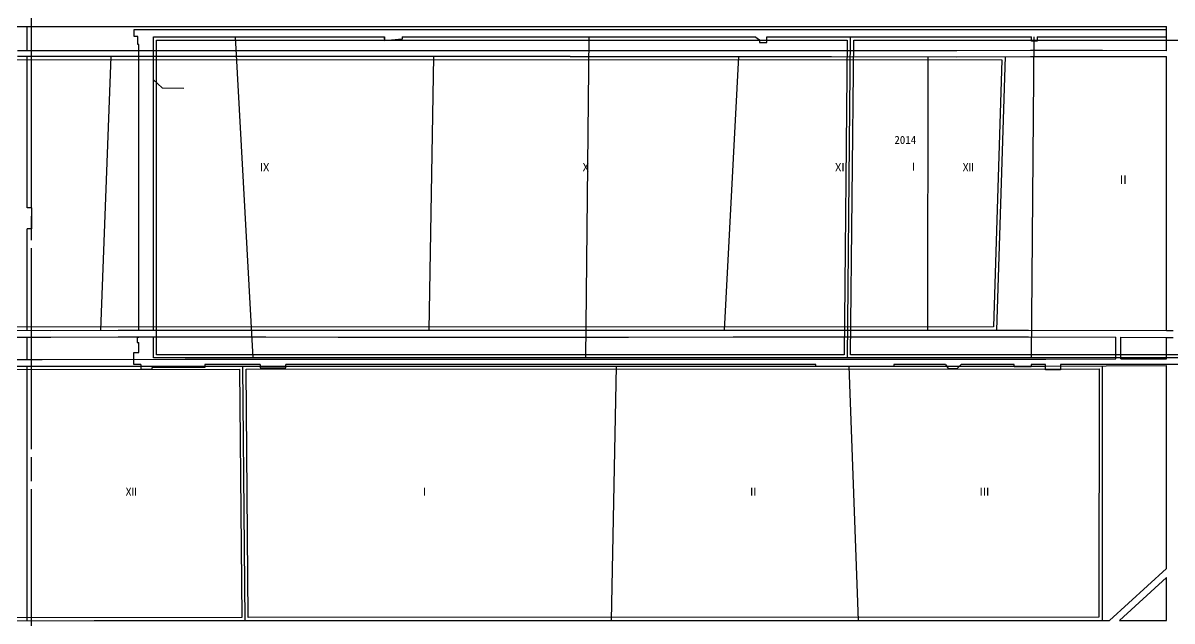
# Model space of a CAD drawing. Header units: millimetres. Extents: x 41513366 to 41522434, y 4590966 to 4600634.
# Drawn here: x 41517771 to 41518487, y 4597043 to 4597415 of the extents above; entities that cross this region are included whole.
import ezdxf

# ---------------------------------------------------------------- set-up
doc = ezdxf.new("R2010")
doc.units = ezdxf.units.MM
doc.linetypes.add('新采区边界(5K)', pattern=[150, 125, -5, 15, -5])
for name, color, linetype, lineweight in [('12-2采区边界线', 7, 'Continuous', 18), ('12煤巷道', 7, 'Continuous', 18), ('2014年工作面月末位置', 150, 'Continuous', 18), ('7煤巷道', 6, 'Continuous', 18), ('图纸改动标记', 2, 'Continuous', 18), ('工作面月末位置', 7, 'Continuous', 18), ('采空区工作面颜色', 6, 'Continuous', 18)]:
    doc.layers.add(name, color=color, linetype=linetype, lineweight=lineweight)
doc.styles.add('正体', font='')
doc.styles.get('正体').set_extended_font_data('宋体')

msp = doc.modelspace()

# ---------------------------------------------------------------- linework, layer by layer
at = {"layer": '12-2采区边界线', "linetype": '新采区边界(5K)', "lineweight": -3}
msp.add_lwpolyline([(41517776.6939, 4597000), (41517776.6939, 4598825.0896)], dxfattribs=at)
at = {"layer": '12煤巷道', "lineweight": -3}
for p, q in [((41517777, 4597300.229), (41517774, 4597300.229)), ((41517777, 4597287.229), (41517777, 4597300.229)), ((41517777, 4597287.229), (41517774, 4597287.229))]:
    msp.add_line(p, q, dxfattribs=at)
at = {"layer": '12煤巷道', "color": 7, "lineweight": -3}
for points in [[(41517774, 4597404.829), (41517774, 4597413.1681)], [(41517774, 4597398.0015), (41517774, 4597404.829)], [(41517774, 4597331.8095), (41517774, 4597394.4015)], [(41517774, 4597300.229), (41517774, 4597331.8095)], [(41517774, 4597223.9155), (41517774, 4597287.229)], [(41517774, 4597205.8849), (41517774, 4597219.7155)], [(41517774, 4597043.1699), (41517774, 4597201.6849)]]:
    msp.add_lwpolyline(points, dxfattribs=at)
at = {"layer": '12煤巷道', "lineweight": -3}
for points in [[(41517843.625, 4597391.865), (41517843.625, 4597401.79), (41517843.025, 4597401.79), (41517843.025, 4597404.365), (41517843.025, 4597406.79), (41517840.625, 4597406.79), (41517840.625, 4597411.14), (41517861.9456, 4597411.14)], [(41517861.9456, 4597411.14), (41517886.256, 4597411.14)], [(41517886.256, 4597411.14), (41517911.0762, 4597411.14)], [(41517911.0762, 4597411.14), (41517932.0023, 4597411.14)], [(41517932.0023, 4597411.14), (41517972.9957, 4597411.14)], [(41517972.9957, 4597411.14), (41518035.0772, 4597411.14)], [(41518035.0772, 4597411.14), (41518065.143, 4597411.14)], [(41518065.143, 4597411.14), (41518111.08, 4597411.14)], [(41518111.08, 4597411.14), (41518159.078, 4597411.14)], [(41518159.078, 4597411.14), (41518192.078, 4597411.14)], [(41518192.078, 4597411.14), (41518224.078, 4597411.14)], [(41518224.078, 4597411.14), (41518320.08, 4597411.14)], [(41518320.08, 4597411.14), (41518384.08, 4597411.14)], [(41518384.08, 4597411.14), (41518469.079, 4597411.14)], [(41518469.079, 4597411.14), (41518483.775, 4597411.14)], [(41517852.625, 4597391.865), (41517852.625, 4597406.64), (41517861.9456, 4597406.64)], [(41517861.9456, 4597406.64), (41517886.256, 4597406.64)], [(41517886.256, 4597406.64), (41517911.0762, 4597406.64)], [(41517911.0762, 4597406.64), (41517932.0023, 4597406.64)], [(41517932.0023, 4597406.64), (41517972.9957, 4597406.64)], [(41517972.9957, 4597406.64), (41517996.556, 4597406.64)], [(41518007.556, 4597406.64), (41518007.556, 4597405.14), (41517996.556, 4597404.14)], [(41517996.556, 4597405.14), (41517996.556, 4597406.64)], [(41517996.556, 4597406.64), (41517996.556, 4597404.14)], [(41518007.556, 4597406.64), (41518035.0772, 4597406.64)], [(41518035.0772, 4597406.64), (41518065.143, 4597406.64)], [(41518065.143, 4597406.64), (41518111.08, 4597406.64)], [(41518111.08, 4597406.64), (41518159.078, 4597406.64)], [(41518159.078, 4597406.64), (41518192.078, 4597406.64)], [(41518192.078, 4597406.64), (41518224.078, 4597406.64)], [(41518224.078, 4597406.64), (41518227.28, 4597406.64)], [(41518230.28, 4597404.64), (41518227.28, 4597406.64)], [(41518230.28, 4597404.64), (41518230.28, 4597403.14), (41518234.78, 4597403.14)], [(41518234.78, 4597406.64), (41518320.08, 4597406.64)], [(41518234.78, 4597403.14), (41518234.78, 4597406.64)], [(41518320.08, 4597406.64), (41518384.08, 4597406.64)], [(41518384.08, 4597406.64), (41518399.66, 4597406.64)], [(41518403.26, 4597406.64), (41518403.26, 4597404.04), (41518399.66, 4597404.04), (41518399.66, 4597406.64)], [(41518403.26, 4597406.64), (41518469.079, 4597406.64)], [(41518469.079, 4597406.64), (41518483.7758, 4597406.64)], [(41517843.625, 4597379.965), (41517843.625, 4597391.865)], [(41517852.625, 4597379.965), (41517852.625, 4597391.865)], [(41517843.625, 4597376.014), (41517843.625, 4597379.965)], [(41517852.625, 4597376.014), (41517852.625, 4597379.965)], [(41517843.625, 4597358.634), (41517843.625, 4597376.014)], [(41517852.625, 4597358.634), (41517852.625, 4597376.014)], [(41517843.625, 4597310.634), (41517843.625, 4597358.634)], [(41517852.625, 4597310.634), (41517852.625, 4597358.634)], [(41517843.625, 4597277.6318), (41517843.625, 4597310.634)], [(41517852.625, 4597277.6318), (41517852.625, 4597310.634)], [(41517843.625, 4597236.632), (41517843.625, 4597277.6318)], [(41517852.625, 4597236.632), (41517852.625, 4597277.6318)], [(41517843.625, 4597224.1167), (41517843.625, 4597236.632)], [(41517852.625, 4597224.1167), (41517852.625, 4597236.632)], [(41517843.625, 4597219.382), (41517842.625, 4597219.382), (41517842.625, 4597216.382), (41517843.625, 4597216.382)], [(41517843.625, 4597219.382), (41517843.625, 4597219.9167)], [(41517843.625, 4597210.09), (41517843.625, 4597216.382)], [(41517852.625, 4597211.635), (41517852.625, 4597219.9167)], [(41517844.79, 4597202.59), (41517840.49, 4597202.59), (41517840.49, 4597210.09), (41517843.625, 4597210.09)], [(41517852.625, 4597206.79), (41517852.625, 4597211.635)], [(41517844.79, 4597202.59), (41517844.79, 4597199.79), (41517851.89, 4597199.79), (41517851.89, 4597200.79)], [(41517884.701, 4597202.59), (41517884.701, 4597200.79), (41517851.89, 4597200.79)], [(41517867.7772, 4597206.79), (41517852.625, 4597206.79)], [(41518070.1411, 4597206.79), (41517867.7296, 4597206.79)], [(41517919.201, 4597202.59), (41517884.701, 4597202.59)], [(41517919.201, 4597202.59), (41517919.201, 4597200.54), (41517935.201, 4597200.54), (41517935.201, 4597202.59)], [(41518070.1411, 4597202.59), (41517935.201, 4597202.59)], [(41518174.5411, 4597206.79), (41518070.1411, 4597206.79)], [(41518174.5411, 4597202.59), (41518070.1411, 4597202.59)], [(41518241.131, 4597206.79), (41518174.5411, 4597206.79)], [(41518241.131, 4597202.59), (41518174.5411, 4597202.59)], [(41518294.536, 4597206.79), (41518241.131, 4597206.79)], [(41518265.279, 4597202.59), (41518241.131, 4597202.59)], [(41518313.879, 4597202.59), (41518313.879, 4597201.39), (41518265.279, 4597201.39), (41518265.279, 4597202.59)], [(41518361.54, 4597206.79), (41518294.536, 4597206.79)], [(41518346.217, 4597202.59), (41518313.879, 4597202.59)], [(41518346.217, 4597202.59), (41518347.817, 4597200.09)], [(41518355.817, 4597202.59), (41518353.317, 4597200.09)], [(41518361.54, 4597202.59), (41518355.817, 4597202.59)], [(41518423.54, 4597206.79), (41518361.54, 4597206.79)], [(41518388.8521, 4597202.59), (41518361.54, 4597202.59)], [(41518399.5521, 4597202.59), (41518399.5521, 4597201.29), (41518388.8521, 4597201.29), (41518388.8521, 4597202.59)], [(41518408.5521, 4597202.59), (41518399.5521, 4597202.59)], [(41518417.7521, 4597202.59), (41518417.7521, 4597199.29), (41518408.5521, 4597199.29), (41518408.5521, 4597202.59)], [(41518423.54, 4597202.59), (41518417.7521, 4597202.59)], [(41518498.54, 4597206.79), (41518423.54, 4597206.79)], [(41518498.54, 4597202.59), (41518423.54, 4597202.59)], [(41518347.817, 4597200.09), (41518353.317, 4597200.09)]]:
    msp.add_lwpolyline(points, dxfattribs=at)
at = {"layer": '2014年工作面月末位置', "color": 150, "lineweight": -3}
msp.add_lwpolyline([(41518288.9347, 4597404.64), (41519295.5139, 4597404.64), (41519304.7301, 4597208.79), (41518287.0585, 4597208.79)], close=True, dxfattribs=at)
at = {"layer": '2014年工作面月末位置', "color": 150, "lineweight": -3, "ltscale": 0.5}
msp.add_lwpolyline([(41518399.6941, 4597206.79), (41518401.3198, 4597406.64)], dxfattribs=at)
at = {"layer": '7煤巷道', "lineweight": -3}
for p, q in [((41517806.7252, 4597394.366), (41517768.0178, 4597394.408)), ((41517853.3417, 4597394.361), (41517806.7252, 4597394.366)), ((41517931.6317, 4597394.353), (41517853.3417, 4597394.361)), ((41518020.5843, 4597394.363), (41517931.6317, 4597394.353)), ((41518112.3857, 4597394.352), (41518020.5843, 4597394.363)), ((41517830.6428, 4597224.119), (41517875.5832, 4597224.111)), ((41517875.5832, 4597224.111), (41517922.7984, 4597224.108)), ((41517922.7984, 4597224.108), (41517953.1924, 4597224.019)), ((41517953.1924, 4597224.019), (41518170.4177, 4597224.0298)), ((41518170.4177, 4597224.0298), (41518213.8482, 4597224.139)), ((41518213.8482, 4597224.139), (41518248.5819, 4597224.0337)), ((41518248.5819, 4597224.0337), (41518304.7344, 4597224.046)), ((41518304.7344, 4597224.046), (41518353.315, 4597224.044)), ((41518353.315, 4597224.0389), (41518377.9171, 4597224.0401)), ((41518483.7762, 4597223.7491), (41518487.9762, 4597223.735)), ((41518483.7742, 4597219.531), (41518487.9742, 4597219.5287))]:
    msp.add_line(p, q, dxfattribs=at)
for points in [[(41517678.3196, 4597413.117), (41517725.8086, 4597413.169), (41517759.9919, 4597413.168), (41517857.058, 4597413.169)], [(41517857.0579, 4597413.169), (41517952.7999, 4597413.166), (41518050.3757, 4597413.158), (41518145.7432, 4597413.165), (41518234.763, 4597413.166)], [(41518234.7635, 4597413.166), (41518310.1395, 4597413.178), (41518395.4244, 4597413.137), (41518440.4659, 4597413.136), (41518483.7747, 4597413.1623)], [(41518483.7772, 4597398.0301), (41518483.7747, 4597413.1623)], [(41518483.7772, 4597398.0301), (41518443.876, 4597398.04), (41518399.1279, 4597398.038), (41518353.1611, 4597397.895), (41518275.2113, 4597397.904), (41518190.2723, 4597397.929), (41518112.3861, 4597397.952), (41518020.5839, 4597397.963), (41517931.6321, 4597397.953), (41517853.3421, 4597397.961), (41517806.7291, 4597397.966), (41517768.0181, 4597398.008)], [(41518112.3857, 4597394.352), (41518190.2712, 4597394.329), (41518275.2102, 4597394.304)], [(41518275.2107, 4597394.304), (41518353.1649, 4597394.295), (41518399.1391, 4597394.438)], [(41518399.1311, 4597394.438), (41518443.8761, 4597394.44), (41518483.7778, 4597394.4301)], [(41518483.7762, 4597223.7491), (41518483.785, 4597265.0387), (41518483.785, 4597310.412), (41518483.784, 4597357.6559), (41518483.7778, 4597394.4301)], [(41517146.4929, 4597223.9788), (41517236.2331, 4597223.972), (41517286.6851, 4597223.967), (41517376.861, 4597223.967), (41517446.4739, 4597223.977), (41517526.9199, 4597223.984), (41517565.1361, 4597223.982), (41517690.8911, 4597223.975), (41517788.677, 4597223.905), (41517830.6428, 4597224.119)], [(41518353.315, 4597224.044), (41518397.9186, 4597224.037), (41518483.7762, 4597223.7491)], [(41517058.345, 4597219.8285), (41517143.6921, 4597219.779), (41517236.2328, 4597219.772), (41517286.6847, 4597219.767), (41517376.861, 4597219.767), (41517446.4745, 4597219.777), (41517526.9203, 4597219.784), (41517565.1358, 4597219.782), (41517690.8908, 4597219.775), (41517788.6862, 4597219.705), (41517830.6531, 4597219.919), (41517875.5824, 4597219.911), (41517922.7921, 4597219.908), (41517967.8599, 4597219.776), (41518012.2346, 4597219.77), (41518056.5609, 4597219.768), (41518148.6283, 4597219.775), (41518213.8472, 4597219.939), (41518260.0207, 4597219.799), (41518304.7365, 4597219.846), (41518353.3149, 4597219.844), (41518397.9112, 4597219.837), (41518452.3007, 4597219.6546)], [(41518452.2997, 4597206.1232), (41518452.3007, 4597219.6448)], [(41518455.2997, 4597206.123), (41518455.3007, 4597219.6445)], [(41518455.3007, 4597219.6445), (41518483.7753, 4597219.5491)], [(41518483.767, 4597206.2499), (41518483.7742, 4597219.531)], [(41516889.2619, 4597205.658), (41516939.747, 4597205.658), (41517016.4973, 4597205.636), (41517061.1606, 4597205.658), (41517143.7854, 4597205.623), (41517219.2451, 4597205.613), (41517297.4746, 4597205.91), (41517386.4731, 4597205.898), (41517477.961, 4597205.894), (41517520.115, 4597205.893), (41517558.1393, 4597205.882), (41517622.281, 4597205.883), (41517701.12, 4597205.884), (41517783.324, 4597205.885), (41517872.3437, 4597205.916), (41517965.7059, 4597205.923), (41518011.481, 4597205.923), (41518105.217, 4597205.922), (41518195.665, 4597205.923), (41518234.4029, 4597205.927), (41518321.2531, 4597205.916), (41518408.628, 4597205.915), (41518452.2997, 4597206.1096)], [(41516898.853, 4597201.458), (41516939.747, 4597201.458), (41517016.4961, 4597201.436), (41517061.1626, 4597201.458), (41517143.7836, 4597201.423), (41517219.2511, 4597201.413), (41517297.484, 4597201.71), (41517386.4726, 4597201.698), (41517477.9609, 4597201.694), (41517520.1149, 4597201.693), (41517558.1381, 4597201.682), (41517622.2811, 4597201.683), (41517701.12, 4597201.684), (41517783.324, 4597201.685), (41517872.3452, 4597201.716), (41517965.7063, 4597201.723), (41518011.481, 4597201.723), (41518105.217, 4597201.722), (41518195.665, 4597201.723), (41518234.4033, 4597201.727), (41518321.2526, 4597201.716), (41518408.6353, 4597201.715), (41518483.7647, 4597202.0498)], [(41518455.2997, 4597206.123), (41518483.767, 4597206.2499)], [(41518483.749, 4597173.0045), (41518483.7647, 4597202.0498)], [(41518483.763, 4597075.6856), (41518483.749, 4597173.0045)], [(41518483.763, 4597075.6856), (41518483.7623, 4597080.7783)], [(41518448.2663, 4597043.2848), (41518483.763, 4597075.6856)], [(41518454.4969, 4597043.2854), (41518483.7639, 4597069.9998)], [(41518483.7677, 4597043.2882), (41518483.7639, 4597069.9998)], [(41516898.5139, 4597043.0029), (41516936.5282, 4597043.039), (41517027.8227, 4597043.072), (41517112.157, 4597043.074), (41517195.231, 4597043.076), (41517286.056, 4597043.073), (41517372.3391, 4597043.066), (41517412.4601, 4597043.064), (41517480.264, 4597043.062), (41517568.331, 4597043.059), (41517642.865, 4597043.06), (41517726.255, 4597043.058), (41517815.8239, 4597043.268), (41517897.816, 4597043.27), (41517944.1669, 4597043.275), (41518036.8522, 4597043.26), (41518135.2529, 4597043.27), (41518173.707, 4597043.271), (41518255.4918, 4597043.288), (41518355.2961, 4597043.276), (41518448.2663, 4597043.2848)], [(41518454.4969, 4597043.2854), (41518483.7677, 4597043.2882)]]:
    msp.add_lwpolyline(points, dxfattribs=at)
at = {"layer": '图纸改动标记', "color": 6, "linetype": 'ByBlock', "lineweight": -3, "ltscale": 2}
msp.add_lwpolyline([(41517852.625, 4597379.965), (41517858.0907, 4597374.8365), (41517871.5347, 4597374.7335)], dxfattribs=at)
at = {"layer": '工作面月末位置', "color": 241, "lineweight": -3}
for p, q in [((41517826.145, 4597394.3639), (41517819.5977, 4597224.0627)), ((41518027.147, 4597394.3622), (41518024.2952, 4597224.0225)), ((41518217.1415, 4597394.3211), (41518208.302, 4597224.1251)), ((41518335.1483, 4597394.2971), (41518334.8946, 4597224.0448)), ((41518383.3531, 4597394.3889), (41518377.9588, 4597224.0401))]:
    msp.add_line(p, q, dxfattribs=at)
at = {"layer": '工作面月末位置', "color": 205, "lineweight": -3}
for p, q in [((41518140.858, 4597201.7224), (41518137.8205, 4597043.2701)), ((41518285.843, 4597201.7205), (41518291.8199, 4597043.2836)), ((41518443.7986, 4597201.8717), (41518443.7677, 4597043.2844))]:
    msp.add_line(p, q, dxfattribs=at)
at = {"layer": '工作面月末位置', "color": 20, "lineweight": -3, "ltscale": 0.5}
msp.add_lwpolyline([(41517854.625, 4597404.64), (41518284.9345, 4597404.64), (41518283.0583, 4597208.79), (41517854.625, 4597208.79)], close=True, dxfattribs=at)
for points in [[(41517903.5669, 4597406.639), (41517914.4917, 4597206.789)], [(41518123.9222, 4597406.64), (41518121.8933, 4597206.79)], [(41518285.0393, 4597206.79), (41518286.9538, 4597406.64)]]:
    msp.add_lwpolyline(points, dxfattribs=at)
at = {"layer": '采空区工作面颜色', "color": 232, "lineweight": -3}
for p, q in [((41518248.5819, 4597224.0337), (41518295.2388, 4597224.036)), ((41518353.315, 4597224.0389), (41518377.9171, 4597224.0401))]:
    msp.add_line(p, q, dxfattribs=at)
at = {"layer": '采空区工作面颜色', "color": 241, "lineweight": -3}
msp.add_lwpolyline([(41517148.6468, 4597392.4563), (41518381.2888, 4597392.389), (41518376.0211, 4597226.04), (41517148.4947, 4597225.9789)], close=True, dxfattribs=at)
at = {"layer": '采空区工作面颜色', "color": 6, "lineweight": -3}
msp.add_lwpolyline([(41517909.7906, 4597043.2713), (41517908.3453, 4597201.7051)], dxfattribs=at)
at = {"layer": '采空区工作面颜色', "color": 150, "lineweight": -3}
msp.add_lwpolyline([(41516900.8487, 4597199.4585), (41517906.3634, 4597199.7046), (41517907.7722, 4597045.2708), (41516900.5182, 4597045.0035)], close=True, dxfattribs=at)
at = {"layer": '采空区工作面颜色', "color": 205, "lineweight": -3}
msp.add_lwpolyline([(41517910.3636, 4597199.7057), (41518441.7982, 4597199.8711), (41518441.7681, 4597045.2856), (41517911.7724, 4597045.2713)], close=True, dxfattribs=at)

# ---------------------------------------------------------------- texts
at = {"layer": '2014年工作面月末位置', "color": 150, "lineweight": -3, "char_height": 5, "width": 172.213633, "attachment_point": 1, "style": '正体'}
for s, insert in [('2014', (41518314.2808, 4597344.9651)), ('Ⅰ', (41518322.8697, 4597328.2352)), ('{\\H1.083x;Ⅱ}', (41518453.225, 4597320.384))]:
    msp.add_mtext(s, dxfattribs=dict(at, insert=insert))
at = {"layer": '工作面月末位置', "color": 241, "lineweight": -3, "char_height": 5, "width": 172.213633, "attachment_point": 1, "style": '正体'}
for s, insert in [('Ⅸ', (41517918.4911, 4597327.9243)), ('Ⅹ', (41518118.6183, 4597327.9243)), ('Ⅺ', (41518276.9008, 4597327.9243)), ('Ⅻ', (41518356.9516, 4597327.9243))]:
    msp.add_mtext(s, dxfattribs=dict(at, insert=insert))
at = {"layer": '工作面月末位置', "color": 150, "lineweight": -3, "insert": (41517835.4136, 4597125.9303), "char_height": 5, "width": 172.213633, "attachment_point": 1, "style": '正体'}
msp.add_mtext('Ⅻ', dxfattribs=at)
at = {"layer": '工作面月末位置', "color": 205, "lineweight": -3, "char_height": 5, "width": 172.213633, "attachment_point": 1, "style": '正体'}
for s, insert in [('Ⅰ', (41518018.1767, 4597125.9303)), ('Ⅱ', (41518222.9894, 4597125.9303)), ('Ⅲ', (41518366.9984, 4597125.9303))]:
    msp.add_mtext(s, dxfattribs=dict(at, insert=insert))

doc.saveas('drawing.dxf')
